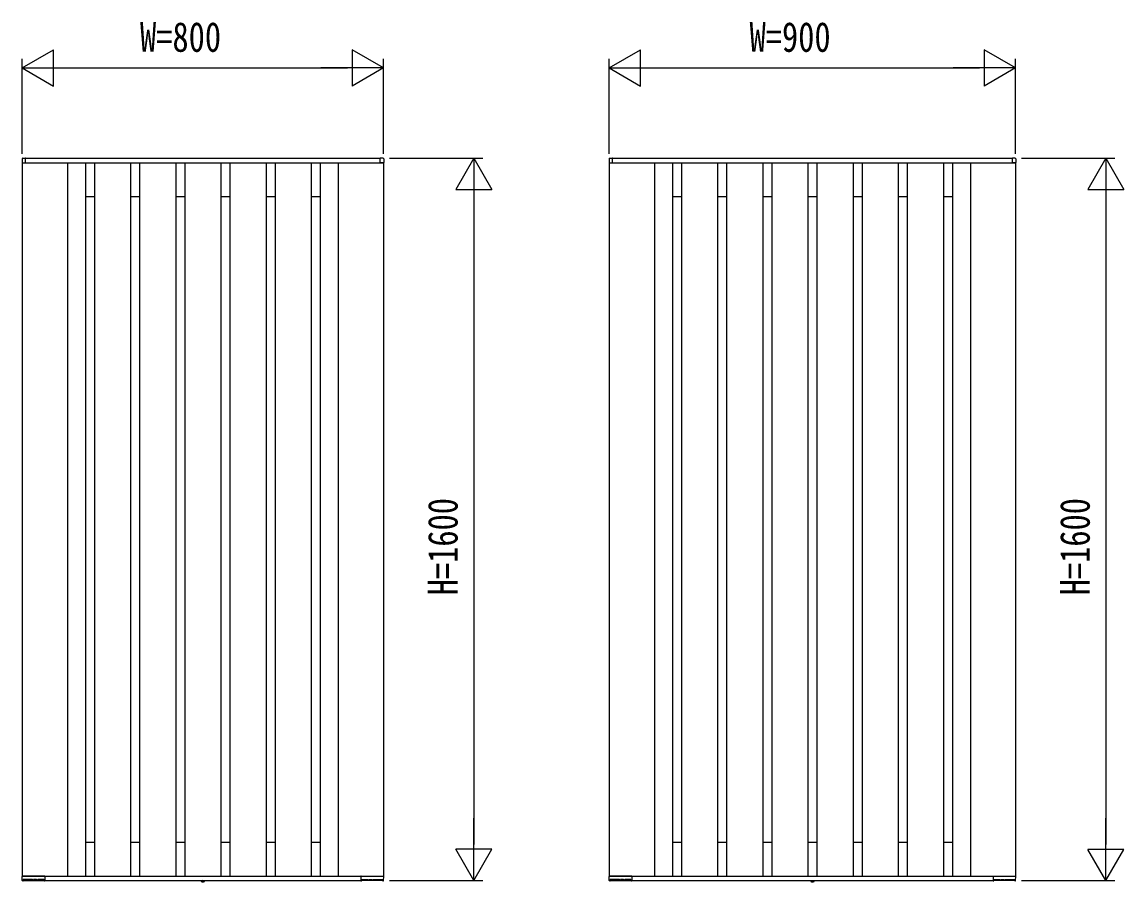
# Model space of a CAD drawing. Units: millimetres on the paper. Extents: x -297 to 297, y -210 to 210.
# Drawn here: x -130 to -8, y -26.5 to 68.7 of the extents above; entities that cross this region are included whole.
import ezdxf
from ezdxf.enums import TextEntityAlignment as Align

# ---------------------------------------------------------------- set-up
doc = ezdxf.new("R2010")
doc.units = ezdxf.units.MM
doc.layers.add('0-2_YKK_A1', color=4, linetype='Continuous')
doc.layers.add('0-3_YKK_D', color=6, linetype='Continuous')
doc.styles.add('ＭＳ ゴシック', font='')
doc.styles.get('ＭＳ ゴシック').set_extended_font_data('MS Gothic')

msp = doc.modelspace()

# ---------------------------------------------------------------- linework, layer by layer
at = {"layer": '0-2_YKK_A1'}
for p, q in [((-130.024, 53.582), (-130.024, 53.175)), ((-129.999, 53.15), (-129.999, -25.85)), ((-129.999, 53.15), (-89.999, 53.15)), ((-129.999, 53.15), (-129.664, 53.15)), ((-129.953, 53.656), (-129.675, 53.673)), ((-129.664, 53.15), (-129.664, 53.15)), ((-129.649, 53.65), (-90.349, 53.65)), ((-129.649, 53.15), (-129.649, 53.65)), ((-129.649, 53.165), (-129.649, 53.648)), ((-124.999, 53.15), (-124.999, -25.85)), ((-122.999, 53.15), (-122.999, -25.85)), ((-121.999, 53.15), (-121.999, -25.85)), ((-117.999, 53.15), (-117.999, -25.85)), ((-116.999, 53.15), (-116.999, -25.85)), ((-112.999, 53.15), (-112.999, -25.85)), ((-111.999, 53.15), (-111.999, -25.85)), ((-107.999, 53.15), (-107.999, -25.85)), ((-106.999, 53.15), (-106.999, -25.85)), ((-102.999, 53.15), (-102.999, -25.85)), ((-101.999, 53.15), (-101.999, -25.85)), ((-97.999, 53.15), (-97.999, -25.85)), ((-96.999, 53.15), (-96.999, -25.85)), ((-94.999, 53.15), (-94.999, -25.85)), ((-90.349, 53.15), (-90.349, 53.65)), ((-90.349, 53.165), (-90.349, 53.648)), ((-89.999, 53.15), (-90.334, 53.15)), ((-90.334, 53.15), (-90.334, 53.15)), ((-90.044, 53.656), (-90.322, 53.673)), ((-89.999, 53.15), (-89.999, -25.85)), ((-89.974, 53.582), (-89.974, 53.175)), ((-65.024, 53.582), (-65.024, 53.175)), ((-64.999, 53.15), (-64.999, -25.85)), ((-64.999, 53.15), (-19.999, 53.15)), ((-64.999, 53.15), (-64.664, 53.15)), ((-64.953, 53.656), (-64.675, 53.673)), ((-64.664, 53.15), (-64.664, 53.15)), ((-64.649, 53.65), (-20.349, 53.65)), ((-64.649, 53.15), (-64.649, 53.65)), ((-64.649, 53.165), (-64.649, 53.648)), ((-59.999, 53.15), (-59.999, -25.85)), ((-57.999, 53.15), (-57.999, -25.85)), ((-56.999, 53.15), (-56.999, -25.85)), ((-52.999, 53.15), (-52.999, -25.85)), ((-51.999, 53.15), (-51.999, -25.85)), ((-47.999, 53.15), (-47.999, -25.85)), ((-46.999, 53.15), (-46.999, -25.85)), ((-42.999, 53.15), (-42.999, -25.85)), ((-41.999, 53.15), (-41.999, -25.85)), ((-37.999, 53.15), (-37.999, -25.85)), ((-36.999, 53.15), (-36.999, -25.85)), ((-32.999, 53.15), (-32.999, -25.85)), ((-31.999, 53.15), (-31.999, -25.85)), ((-27.999, 53.15), (-27.999, -25.85)), ((-26.999, 53.15), (-26.999, -25.85)), ((-24.999, 53.15), (-24.999, -25.85)), ((-20.349, 53.15), (-20.349, 53.65)), ((-20.349, 53.165), (-20.349, 53.648)), ((-19.999, 53.15), (-20.334, 53.15)), ((-20.334, 53.15), (-20.334, 53.15)), ((-20.044, 53.656), (-20.322, 53.673)), ((-19.999, 53.15), (-19.999, -25.85)), ((-19.974, 53.582), (-19.974, 53.175)), ((-122.999, 49.4), (-121.999, 49.4)), ((-117.999, 49.4), (-116.999, 49.4)), ((-112.999, 49.4), (-111.999, 49.4)), ((-107.999, 49.4), (-106.999, 49.4)), ((-102.999, 49.4), (-101.999, 49.4)), ((-97.999, 49.4), (-96.999, 49.4)), ((-57.999, 49.4), (-56.999, 49.4)), ((-52.999, 49.4), (-51.999, 49.4)), ((-47.999, 49.4), (-46.999, 49.4)), ((-42.999, 49.4), (-41.999, 49.4)), ((-37.999, 49.4), (-36.999, 49.4)), ((-32.999, 49.4), (-31.999, 49.4)), ((-27.999, 49.4), (-26.999, 49.4)), ((-122.999, -22.1), (-121.999, -22.1)), ((-117.999, -22.1), (-116.999, -22.1)), ((-112.999, -22.1), (-111.999, -22.1)), ((-107.999, -22.1), (-106.999, -22.1)), ((-102.999, -22.1), (-101.999, -22.1)), ((-97.999, -22.1), (-96.999, -22.1)), ((-57.999, -22.1), (-56.999, -22.1)), ((-52.999, -22.1), (-51.999, -22.1)), ((-47.999, -22.1), (-46.999, -22.1)), ((-42.999, -22.1), (-41.999, -22.1)), ((-37.999, -22.1), (-36.999, -22.1)), ((-32.999, -22.1), (-31.999, -22.1)), ((-27.999, -22.1), (-26.999, -22.1)), ((-129.993, -26.352), (-130.022, -25.877)), ((-129.999, -25.85), (-89.999, -25.85)), ((-127.514, -25.85), (-129.997, -25.85)), ((-129.931, -26.375), (-129.968, -26.375)), ((-129.906, -26.35), (-129.904, -26.26)), ((-129.905, -26.325), (-127.59, -26.325)), ((-128.859, -26.245), (-129.888, -26.245)), ((-128.843, -26.26), (-128.842, -26.3)), ((-128.756, -26.3), (-128.756, -26.26)), ((-128.407, -26.245), (-128.74, -26.245)), ((-128.391, -26.26), (-128.391, -26.3)), ((-128.305, -26.3), (-128.304, -26.26)), ((-127.607, -26.245), (-128.288, -26.245)), ((-127.793, -26.245), (-127.792, -26.3)), ((-127.591, -26.26), (-127.59, -26.35)), ((-127.524, -26.374), (-127.565, -26.374)), ((-127.499, -25.85), (-127.499, -26.35)), ((-127.499, -25.865), (-127.499, -26.349)), ((-127.499, -26.35), (-92.499, -26.35)), ((-110.194, -26.375), (-110.19, -26.35)), ((-110.194, -26.375), (-110.186, -26.424)), ((-110.194, -26.375), (-109.803, -26.375)), ((-110.19, -26.35), (-109.807, -26.35)), ((-109.803, -26.375), (-109.812, -26.424)), ((-109.803, -26.375), (-109.807, -26.35)), ((-92.499, -25.85), (-92.499, -26.35)), ((-92.499, -25.865), (-92.499, -26.349)), ((-92.484, -25.85), (-90, -25.85)), ((-92.474, -26.374), (-92.432, -26.374)), ((-92.406, -26.26), (-92.407, -26.35)), ((-90.092, -26.325), (-92.407, -26.325)), ((-92.39, -26.245), (-91.709, -26.245)), ((-92.204, -26.245), (-92.205, -26.3)), ((-91.692, -26.3), (-91.693, -26.26)), ((-91.606, -26.26), (-91.606, -26.3)), ((-91.59, -26.245), (-91.257, -26.245)), ((-91.241, -26.3), (-91.241, -26.26)), ((-91.154, -26.26), (-91.155, -26.3)), ((-91.138, -26.245), (-90.109, -26.245)), ((-90.092, -26.35), (-90.093, -26.26)), ((-90.067, -26.375), (-90.029, -26.375)), ((-90.004, -26.352), (-89.975, -25.877)), ((-64.993, -26.352), (-65.022, -25.877)), ((-64.999, -25.85), (-19.999, -25.85)), ((-62.514, -25.85), (-64.997, -25.85)), ((-64.931, -26.375), (-64.968, -26.375)), ((-64.906, -26.35), (-64.904, -26.26)), ((-64.905, -26.325), (-62.59, -26.325)), ((-63.859, -26.245), (-64.888, -26.245)), ((-63.843, -26.26), (-63.842, -26.3)), ((-63.756, -26.3), (-63.756, -26.26)), ((-63.407, -26.245), (-63.74, -26.245)), ((-63.391, -26.26), (-63.391, -26.3)), ((-63.305, -26.3), (-63.304, -26.26)), ((-62.607, -26.245), (-63.288, -26.245)), ((-62.793, -26.245), (-62.792, -26.3)), ((-62.591, -26.26), (-62.59, -26.35)), ((-62.524, -26.374), (-62.565, -26.374)), ((-62.499, -25.85), (-62.499, -26.35)), ((-62.499, -25.865), (-62.499, -26.349)), ((-62.499, -26.35), (-22.499, -26.35)), ((-42.694, -26.375), (-42.69, -26.35)), ((-42.694, -26.375), (-42.686, -26.424)), ((-42.694, -26.375), (-42.303, -26.375)), ((-42.69, -26.35), (-42.307, -26.35)), ((-42.303, -26.375), (-42.312, -26.424)), ((-42.303, -26.375), (-42.307, -26.35)), ((-22.499, -25.85), (-22.499, -26.35)), ((-22.499, -25.865), (-22.499, -26.349)), ((-22.484, -25.85), (-20, -25.85)), ((-22.474, -26.374), (-22.432, -26.374)), ((-22.406, -26.26), (-22.407, -26.35)), ((-20.092, -26.325), (-22.407, -26.325)), ((-22.39, -26.245), (-21.709, -26.245)), ((-22.204, -26.245), (-22.205, -26.3)), ((-21.692, -26.3), (-21.693, -26.26)), ((-21.606, -26.26), (-21.606, -26.3)), ((-21.59, -26.245), (-21.257, -26.245)), ((-21.241, -26.3), (-21.241, -26.26)), ((-21.154, -26.26), (-21.155, -26.3)), ((-21.138, -26.245), (-20.109, -26.245)), ((-20.092, -26.35), (-20.093, -26.26)), ((-20.067, -26.375), (-20.029, -26.375)), ((-20.004, -26.352), (-19.975, -25.877))]:
    msp.add_line(p, q, dxfattribs=at)
for points in [[(-129.888, -26.245), (-129.895, -26.246), (-129.899, -26.249), (-129.901, -26.252), (-129.903, -26.254), (-129.904, -26.257), (-129.904, -26.26)], [(-128.843, -26.26), (-128.843, -26.257), (-128.844, -26.255), (-128.845, -26.253), (-128.847, -26.25), (-128.849, -26.248), (-128.853, -26.246), (-128.859, -26.245)], [(-128.74, -26.245), (-128.747, -26.246), (-128.751, -26.249), (-128.753, -26.252), (-128.755, -26.254), (-128.755, -26.257), (-128.756, -26.26)], [(-128.391, -26.26), (-128.392, -26.257), (-128.392, -26.255), (-128.393, -26.253), (-128.395, -26.25), (-128.398, -26.248), (-128.401, -26.246), (-128.407, -26.245)], [(-128.288, -26.245), (-128.295, -26.246), (-128.299, -26.249), (-128.301, -26.252), (-128.303, -26.254), (-128.304, -26.257), (-128.304, -26.26)], [(-127.591, -26.26), (-127.592, -26.257), (-127.592, -26.255), (-127.593, -26.253), (-127.595, -26.25), (-127.598, -26.248), (-127.601, -26.246), (-127.607, -26.245)], [(-110.114, -26.479), (-110.056, -26.363), (-109.999, -26.333)], [(-109.884, -26.479), (-109.941, -26.363), (-109.999, -26.333)], [(-92.406, -26.26), (-92.406, -26.257), (-92.405, -26.255), (-92.404, -26.253), (-92.402, -26.25), (-92.4, -26.248), (-92.396, -26.246), (-92.39, -26.245)], [(-91.709, -26.245), (-91.702, -26.246), (-91.698, -26.249), (-91.696, -26.252), (-91.694, -26.254), (-91.694, -26.257), (-91.693, -26.26)], [(-91.606, -26.26), (-91.606, -26.257), (-91.605, -26.255), (-91.604, -26.253), (-91.602, -26.25), (-91.6, -26.248), (-91.596, -26.246), (-91.59, -26.245)], [(-91.257, -26.245), (-91.251, -26.246), (-91.247, -26.249), (-91.244, -26.252), (-91.243, -26.254), (-91.242, -26.257), (-91.241, -26.26)], [(-91.154, -26.26), (-91.154, -26.257), (-91.153, -26.255), (-91.152, -26.253), (-91.15, -26.25), (-91.148, -26.248), (-91.144, -26.246), (-91.138, -26.245)], [(-90.109, -26.245), (-90.102, -26.246), (-90.098, -26.249), (-90.096, -26.252), (-90.094, -26.254), (-90.094, -26.257), (-90.093, -26.26)], [(-64.888, -26.245), (-64.895, -26.246), (-64.899, -26.249), (-64.901, -26.252), (-64.903, -26.254), (-64.904, -26.257), (-64.904, -26.26)], [(-63.843, -26.26), (-63.843, -26.257), (-63.844, -26.255), (-63.845, -26.253), (-63.847, -26.25), (-63.849, -26.248), (-63.853, -26.246), (-63.859, -26.245)], [(-63.74, -26.245), (-63.747, -26.246), (-63.751, -26.249), (-63.753, -26.252), (-63.755, -26.254), (-63.755, -26.257), (-63.756, -26.26)], [(-63.391, -26.26), (-63.392, -26.257), (-63.392, -26.255), (-63.393, -26.253), (-63.395, -26.25), (-63.398, -26.248), (-63.401, -26.246), (-63.407, -26.245)], [(-63.288, -26.245), (-63.295, -26.246), (-63.299, -26.249), (-63.301, -26.252), (-63.303, -26.254), (-63.304, -26.257), (-63.304, -26.26)], [(-62.591, -26.26), (-62.592, -26.257), (-62.592, -26.255), (-62.593, -26.253), (-62.595, -26.25), (-62.598, -26.248), (-62.601, -26.246), (-62.607, -26.245)], [(-42.614, -26.479), (-42.556, -26.363), (-42.499, -26.333)], [(-42.384, -26.479), (-42.441, -26.363), (-42.499, -26.333)], [(-22.406, -26.26), (-22.406, -26.257), (-22.405, -26.255), (-22.404, -26.253), (-22.402, -26.25), (-22.4, -26.248), (-22.396, -26.246), (-22.39, -26.245)], [(-21.709, -26.245), (-21.702, -26.246), (-21.698, -26.249), (-21.696, -26.252), (-21.694, -26.254), (-21.694, -26.257), (-21.693, -26.26)], [(-21.606, -26.26), (-21.606, -26.257), (-21.605, -26.255), (-21.604, -26.253), (-21.602, -26.25), (-21.6, -26.248), (-21.596, -26.246), (-21.59, -26.245)], [(-21.257, -26.245), (-21.251, -26.246), (-21.247, -26.249), (-21.244, -26.252), (-21.243, -26.254), (-21.242, -26.257), (-21.241, -26.26)], [(-21.154, -26.26), (-21.154, -26.257), (-21.153, -26.255), (-21.152, -26.253), (-21.15, -26.25), (-21.148, -26.248), (-21.144, -26.246), (-21.138, -26.245)], [(-20.109, -26.245), (-20.102, -26.246), (-20.098, -26.249), (-20.096, -26.252), (-20.094, -26.254), (-20.094, -26.257), (-20.093, -26.26)]]:
    msp.add_lwpolyline(points, dxfattribs=at)
for centre, radius, start, end in [((-129.949, 53.582), 0.075, 93.5, 180), ((-129.999, 53.175), 0.025, 180, 270), ((-129.674, 53.648), 0.025, 0, 93.5), ((-129.664, 53.165), 0.015, 270, 0), ((-90.324, 53.648), 0.025, 86.5, 180), ((-90.334, 53.165), 0.015, 180, 270), ((-90.049, 53.582), 0.075, 0, 86.5), ((-89.999, 53.175), 0.025, 270, 0), ((-64.949, 53.582), 0.075, 93.5, 180), ((-64.999, 53.175), 0.025, 180, 270), ((-64.674, 53.648), 0.025, 0, 93.5), ((-64.664, 53.165), 0.015, 270, 0), ((-20.324, 53.648), 0.025, 86.5, 180), ((-20.334, 53.165), 0.015, 180, 270), ((-20.049, 53.582), 0.075, 0, 86.5), ((-19.999, 53.175), 0.025, 270, 0), ((-129.997, -25.875), 0.025, 90, 183.5), ((-129.968, -26.35), 0.025, 183.5, 269.21081), ((-129.931, -26.35), 0.025, 269.18971, 359), ((-128.818, -26.3), 0.025, 181, 270), ((-128.781, -26.3), 0.025, 270, 359), ((-128.366, -26.3), 0.025, 181, 270), ((-128.33, -26.3), 0.025, 270, 359), ((-127.768, -26.3), 0.025, 181, 270), ((-127.565, -26.349), 0.025, 181.0014, 270.00152), ((-127.524, -26.349), 0.025, 270, 0), ((-127.514, -25.865), 0.015, 0, 90), ((-110.141, -26.416), 0.045, 190, 239.36409), ((-109.999, -26.175), 0.325, 239.36409, 300.63591), ((-109.856, -26.416), 0.045, 300.63591, 350), ((-92.484, -25.865), 0.015, 90, 180), ((-92.474, -26.349), 0.025, 180, 270), ((-92.432, -26.349), 0.025, 269.99848, 358.9986), ((-92.23, -26.3), 0.025, 270, 359), ((-91.668, -26.3), 0.025, 181, 270), ((-91.631, -26.3), 0.025, 270, 359), ((-91.216, -26.3), 0.025, 181, 270), ((-91.18, -26.3), 0.025, 270, 359), ((-90.067, -26.35), 0.025, 181, 270.81029), ((-90.029, -26.35), 0.025, 270.78919, 356.5), ((-90, -25.875), 0.025, 356.5, 90), ((-64.997, -25.875), 0.025, 90, 183.5), ((-64.968, -26.35), 0.025, 183.5, 269.21081), ((-64.931, -26.35), 0.025, 269.18971, 359), ((-63.818, -26.3), 0.025, 181, 270), ((-63.781, -26.3), 0.025, 270, 359), ((-63.366, -26.3), 0.025, 181, 270), ((-63.33, -26.3), 0.025, 270, 359), ((-62.768, -26.3), 0.025, 181, 270), ((-62.565, -26.349), 0.025, 181.0014, 270.00152), ((-62.524, -26.349), 0.025, 270, 0), ((-62.514, -25.865), 0.015, 0, 90), ((-42.641, -26.416), 0.045, 190, 239.36409), ((-42.499, -26.175), 0.325, 239.36409, 300.63591), ((-42.356, -26.416), 0.045, 300.63591, 350), ((-22.484, -25.865), 0.015, 90, 180), ((-22.474, -26.349), 0.025, 180, 270), ((-22.432, -26.349), 0.025, 269.99848, 358.9986), ((-22.23, -26.3), 0.025, 270, 359), ((-21.668, -26.3), 0.025, 181, 270), ((-21.631, -26.3), 0.025, 270, 359), ((-21.216, -26.3), 0.025, 181, 270), ((-21.18, -26.3), 0.025, 270, 359), ((-20.067, -26.35), 0.025, 181, 270.81029), ((-20.029, -26.35), 0.025, 270.78919, 356.5), ((-20, -25.875), 0.025, 356.5, 90)]:
    msp.add_arc(centre, radius, start, end, dxfattribs=at)
at = {"layer": '0-3_YKK_D'}
for p, q in [((-129.999, 63.648), (-126.535, 65.648)), ((-126.535, 61.648), (-126.535, 65.648)), ((-89.999, 63.648), (-93.463, 65.648)), ((-93.463, 65.648), (-93.463, 61.648)), ((-64.999, 63.648), (-61.535, 65.648)), ((-61.535, 61.648), (-61.535, 65.648)), ((-19.999, 63.648), (-23.463, 65.648)), ((-23.463, 65.648), (-23.463, 61.648)), ((-129.999, 54.15), (-129.999, 64.648)), ((-129.999, 63.648), (-126.535, 61.648)), ((-129.999, 63.648), (-123.07, 63.648)), ((-125.999, 63.648), (-93.999, 63.648)), ((-89.999, 63.648), (-96.927, 63.648)), ((-89.999, 63.648), (-93.463, 61.648)), ((-89.999, 54.15), (-89.999, 64.648)), ((-64.999, 54.15), (-64.999, 64.648)), ((-64.999, 63.648), (-61.535, 61.648)), ((-64.999, 63.648), (-58.07, 63.648)), ((-60.999, 63.648), (-23.999, 63.648)), ((-19.999, 63.648), (-26.927, 63.648)), ((-19.999, 63.648), (-23.463, 61.648)), ((-19.999, 54.15), (-19.999, 64.648)), ((-89.349, 53.65), (-78.999, 53.65)), ((-79.999, 53.65), (-81.999, 50.186)), ((-79.999, 53.65), (-77.999, 50.186)), ((-79.999, 53.65), (-79.999, 46.722)), ((-19.349, 53.648), (-8.999, 53.648)), ((-9.999, 53.648), (-11.999, 50.184)), ((-9.999, 53.648), (-7.999, 50.184)), ((-9.999, 53.648), (-9.999, 46.72)), ((-81.999, 50.186), (-77.999, 50.186)), ((-11.999, 50.184), (-7.999, 50.184)), ((-79.999, 49.65), (-79.999, -22.35)), ((-9.999, 49.648), (-9.999, -22.352)), ((-79.999, -26.35), (-79.999, -19.422)), ((-9.999, -26.352), (-9.999, -19.423)), ((-79.999, -26.35), (-81.999, -22.886)), ((-77.999, -22.886), (-81.999, -22.886)), ((-79.999, -26.35), (-77.999, -22.886)), ((-9.999, -26.352), (-11.999, -22.887)), ((-7.999, -22.887), (-11.999, -22.887)), ((-9.999, -26.352), (-7.999, -22.887)), ((-89.349, -26.35), (-78.999, -26.35)), ((-19.349, -26.352), (-8.999, -26.352))]:
    msp.add_line(p, q, dxfattribs=at)

# ---------------------------------------------------------------- texts
at = {"layer": '0-3_YKK_D', "style": 'ＭＳ ゴシック', "width": 0.8}
for s, p in [('W=800', (-116.959, 64.448)), ('W=900', (-49.459, 64.448))]:
    msp.add_text(s, height=3.299, dxfattribs=at).set_placement(p, align=Align.BOTTOM_LEFT)
for p in [(-80.799, 5.25), (-10.799, 5.248)]:
    msp.add_text('H=1600', height=3.299, rotation=90, dxfattribs=at).set_placement(p, align=Align.BOTTOM_LEFT)

doc.saveas('drawing.dxf')
